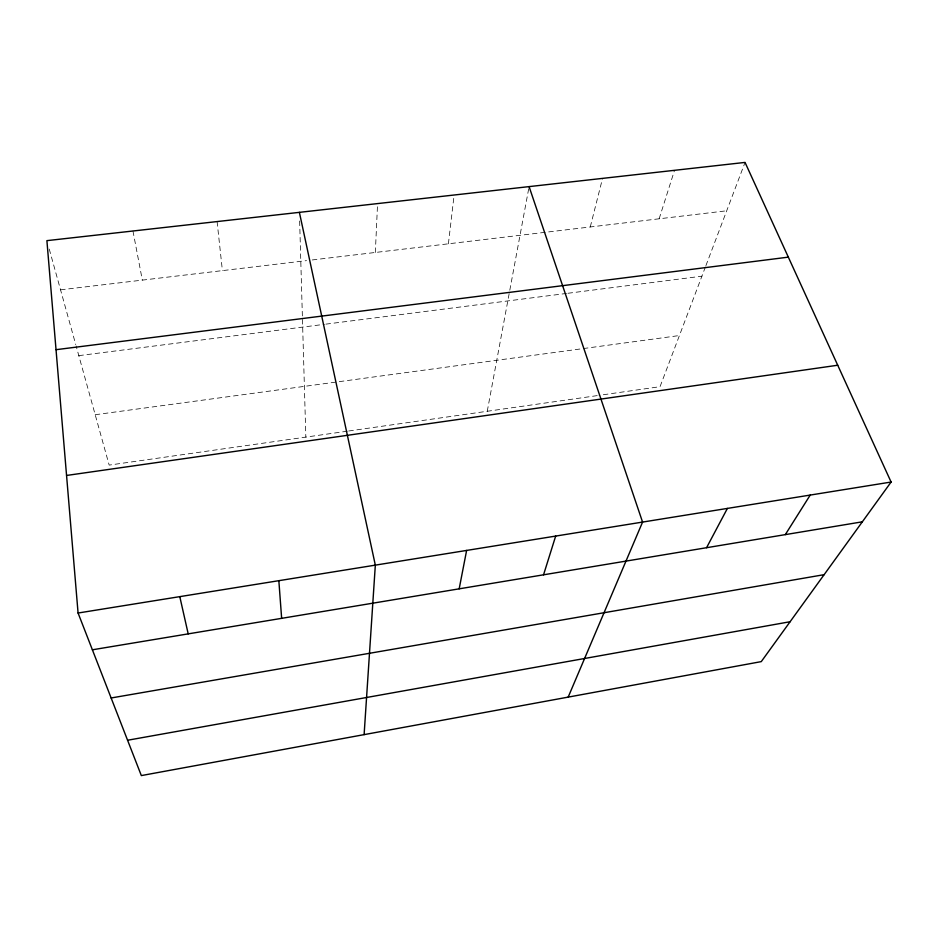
<?xml version="1.0" encoding="UTF-8"?>
<svg xmlns="http://www.w3.org/2000/svg" width="938" height="938" viewBox="0 0 938 938"><rect width="100%" height="100%" fill="white"/><g stroke="black" fill="none" stroke-linecap="round" stroke-linejoin="round"><path stroke-width="0.7" stroke-dasharray="4.69 3.52" d="M375.341 252.474L377.568 203.593M448.399 243.81L454.121 195.01M487.256 411.278L529.091 186.603M590.26 226.973L602.548 178.384M659.144 218.8L674.516 170.317M705.411 266.955L660.035 386.679L599.042 395.355M705.915 265.63L745.042 162.415M347.295 431.21L109.171 465.107L76.13 345.981M348.725 430.999L597.6 395.566M95.195 414.725L581.877 348.76M583.319 348.561L679.417 335.534M78.804 355.643L324.454 324.314M325.896 324.138L566.529 293.442M567.959 293.266L701.917 276.182M60.548 289.83L306.527 260.635M312.26 259.955L726.704 210.78M49.245 249.074L75.743 344.598M132.95 230.994L142.33 280.122M217.088 221.567L222.4 270.625M299.644 220.993L305.835 437.108"/><path stroke-width="1.41" d="M364.108 734.63L375.329 565.145L299.386 212.351M459.174 588.83L466.62 550.43M543.548 574.806L555.671 536.079M568.182 697.11L642.565 522.079L529.091 186.603M706.56 547.71L727.396 508.419M785.317 534.613L810.209 495.076M891.1 482.038L761.269 661.618L141.333 775.585L78.077 613.03L46.9 240.644L745.042 162.415L891.1 482.038L78.077 613.03M127.58 740.246L790.101 621.73M111.13 697.978L824.127 574.666M92.381 649.8L862.339 521.821M66.563 475.46L837.728 365.234M56.034 349.686L788.33 257.141M179.791 596.638L188.198 633.877M278.844 580.681L281.646 618.341"/></g></svg>
